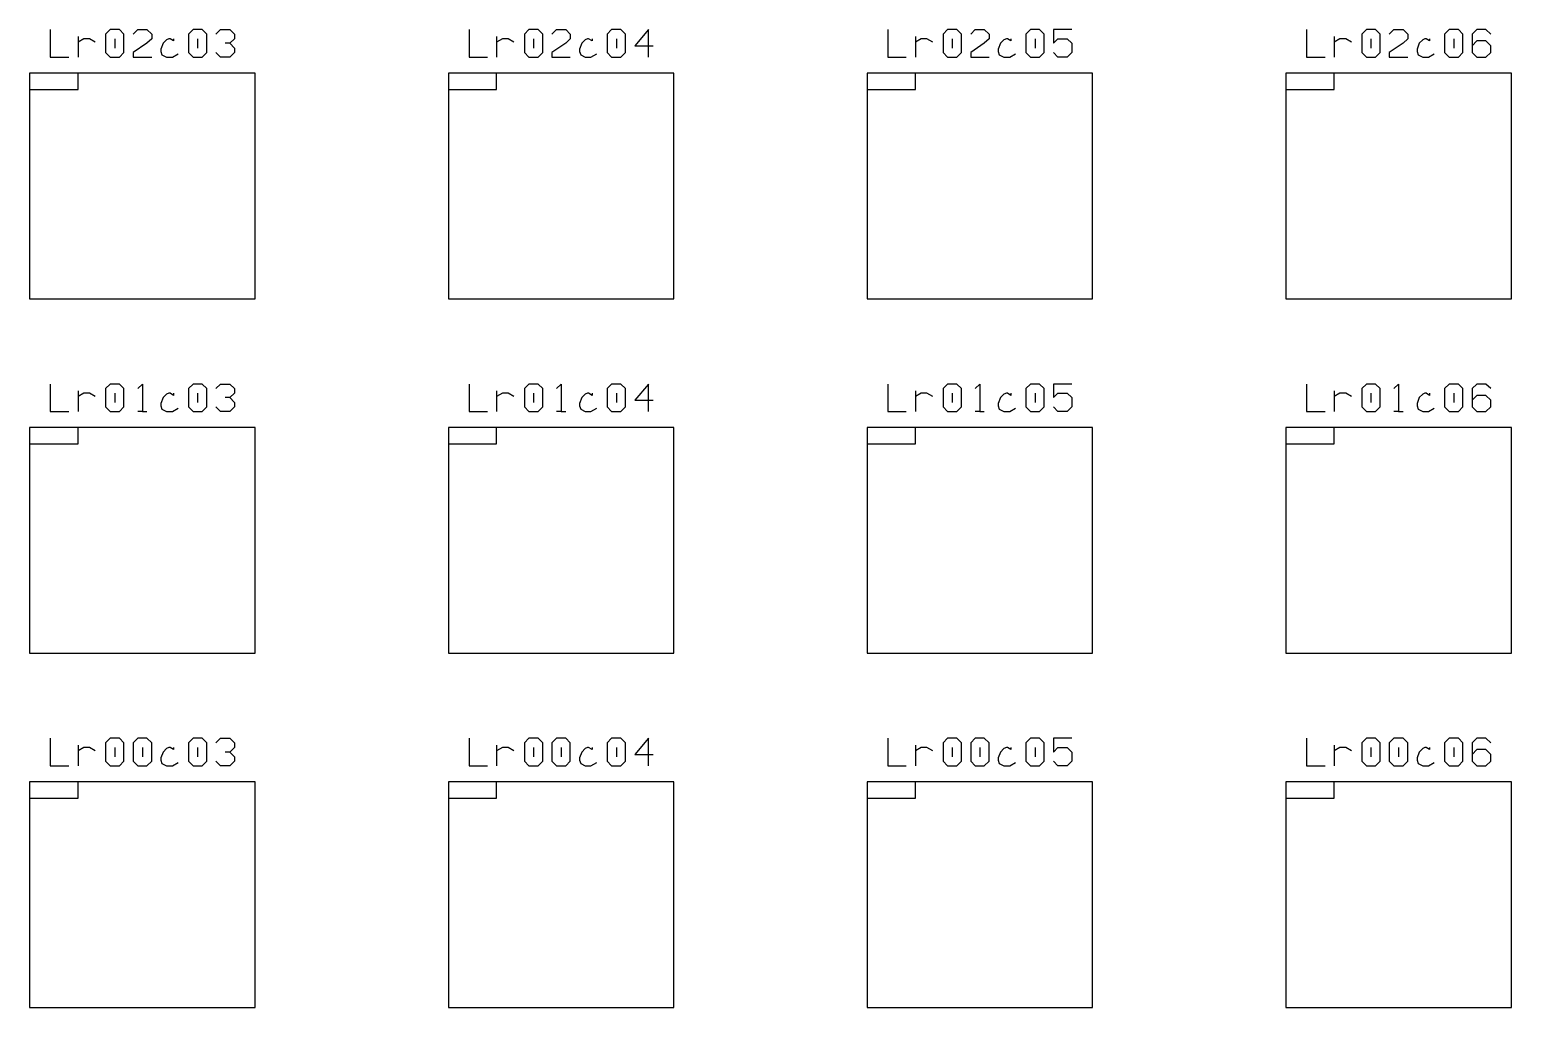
# Model space of a CAD drawing. Extents: x 0.09 to 4.46, y 0.02 to 2.61.
# Drawn here: x 1.159 to 2.065, y 0.679 to 1.277 of the extents above; entities that cross this region are included whole.
import ezdxf

# ---------------------------------------------------------------- set-up
doc = ezdxf.new("R2010")
doc.units = 0
doc.layers.get('0').update_dxf_attribs({"linetype": 'CONTINUOUS'})

msp = doc.modelspace()

# ---------------------------------------------------------------- linework, layer by layer
at = {"color": 0}
for p, q in [((1.17209, 1.27669), (1.17209, 1.25987)), ((1.18902, 1.27252), (1.18902, 1.25987)), ((1.19249, 1.2711), (1.18902, 1.26904)), ((1.19596, 1.2711), (1.19249, 1.2711)), ((1.1996, 1.26904), (1.19596, 1.2711)), ((1.2086, 1.27669), (1.20584, 1.27387)), ((1.20584, 1.27387), (1.20584, 1.26264)), ((1.2143, 1.27669), (1.2086, 1.27669)), ((1.21153, 1.2711), (1.21153, 1.26541)), ((1.21707, 1.27387), (1.2143, 1.27669)), ((1.21707, 1.26264), (1.21707, 1.27387)), ((1.22277, 1.27387), (1.22553, 1.27669)), ((1.23112, 1.26834), (1.22277, 1.26264)), ((1.22553, 1.27669), (1.23112, 1.27669)), ((1.23112, 1.27669), (1.23405, 1.27387)), ((1.23405, 1.2711), (1.23112, 1.26834)), ((1.23405, 1.27387), (1.23405, 1.2711)), ((1.24099, 1.26834), (1.23958, 1.2647)), ((1.24306, 1.2704), (1.24099, 1.26834)), ((1.24457, 1.2711), (1.24306, 1.2704)), ((1.24528, 1.2711), (1.24457, 1.2711)), ((1.24734, 1.26975), (1.24528, 1.2711)), ((1.24734, 1.2711), (1.24734, 1.26975)), ((1.25933, 1.27669), (1.25651, 1.27387)), ((1.25651, 1.27387), (1.25651, 1.26264)), ((1.26487, 1.27669), (1.25933, 1.27669)), ((1.2621, 1.2711), (1.2621, 1.26541)), ((1.2678, 1.27387), (1.26487, 1.27669)), ((1.2678, 1.26264), (1.2678, 1.27387)), ((1.27333, 1.27387), (1.2761, 1.27669)), ((1.2761, 1.27669), (1.28179, 1.27669)), ((1.28179, 1.26834), (1.27902, 1.26834)), ((1.28179, 1.27669), (1.28456, 1.27387)), ((1.28456, 1.2711), (1.28179, 1.26834)), ((1.28179, 1.26834), (1.28456, 1.26541)), ((1.28456, 1.27387), (1.28456, 1.2711)), ((1.42806, 1.27669), (1.42806, 1.25987)), ((1.44487, 1.27252), (1.44487, 1.25987)), ((1.44835, 1.2711), (1.44487, 1.26904)), ((1.45193, 1.2711), (1.44835, 1.2711)), ((1.4554, 1.26904), (1.45193, 1.2711)), ((1.46457, 1.27669), (1.46181, 1.27387)), ((1.46181, 1.27387), (1.46181, 1.26264)), ((1.47017, 1.27669), (1.46457, 1.27669)), ((1.46733, 1.2711), (1.46733, 1.26541)), ((1.47304, 1.27387), (1.47017, 1.27669)), ((1.47304, 1.26264), (1.47304, 1.27387)), ((1.47862, 1.27387), (1.48139, 1.27669)), ((1.48708, 1.26834), (1.47862, 1.26264)), ((1.48139, 1.27669), (1.48708, 1.27669)), ((1.48708, 1.27669), (1.48986, 1.27387)), ((1.48986, 1.2711), (1.48708, 1.26834)), ((1.48986, 1.27387), (1.48986, 1.2711)), ((1.49696, 1.26834), (1.49556, 1.2647)), ((1.49903, 1.2704), (1.49696, 1.26834)), ((1.50043, 1.2711), (1.49903, 1.2704)), ((1.50108, 1.2711), (1.50043, 1.2711)), ((1.50319, 1.26975), (1.50108, 1.2711)), ((1.50319, 1.2711), (1.50319, 1.26975)), ((1.51514, 1.27669), (1.51237, 1.27387)), ((1.51237, 1.27387), (1.51237, 1.26264)), ((1.52083, 1.27669), (1.51514, 1.27669)), ((1.51807, 1.2711), (1.51807, 1.26541)), ((1.5236, 1.27387), (1.52083, 1.27669)), ((1.5236, 1.26264), (1.5236, 1.27387)), ((1.53765, 1.27669), (1.52929, 1.26682)), ((1.53765, 1.25987), (1.53765, 1.27669)), ((1.68386, 1.27669), (1.68386, 1.25987)), ((1.70085, 1.27252), (1.70085, 1.25987)), ((1.70432, 1.2711), (1.70085, 1.26904)), ((1.70779, 1.2711), (1.70432, 1.2711)), ((1.71138, 1.26904), (1.70779, 1.2711)), ((1.72043, 1.27669), (1.71767, 1.27387)), ((1.71767, 1.27387), (1.71767, 1.26264)), ((1.72612, 1.27669), (1.72043, 1.27669)), ((1.72331, 1.2711), (1.72331, 1.26541)), ((1.72889, 1.27387), (1.72612, 1.27669)), ((1.72889, 1.26264), (1.72889, 1.27387)), ((1.7346, 1.27387), (1.73736, 1.27669)), ((1.74289, 1.26834), (1.7346, 1.26264)), ((1.73736, 1.27669), (1.74289, 1.27669)), ((1.74289, 1.27669), (1.74582, 1.27387)), ((1.74582, 1.2711), (1.74289, 1.26834)), ((1.74582, 1.27387), (1.74582, 1.2711)), ((1.75276, 1.26834), (1.75142, 1.2647)), ((1.75489, 1.2704), (1.75276, 1.26834)), ((1.7564, 1.2711), (1.75489, 1.2704)), ((1.75711, 1.2711), (1.7564, 1.2711)), ((1.75917, 1.26975), (1.75711, 1.2711)), ((1.75917, 1.2711), (1.75917, 1.26975)), ((1.77111, 1.27669), (1.76833, 1.27387)), ((1.76833, 1.27387), (1.76833, 1.26264)), ((1.77669, 1.27669), (1.77111, 1.27669)), ((1.77388, 1.2711), (1.77388, 1.26541)), ((1.77957, 1.27387), (1.77669, 1.27669)), ((1.77957, 1.26264), (1.77957, 1.27387)), ((1.79639, 1.27669), (1.78515, 1.27669)), ((1.78515, 1.27669), (1.78515, 1.26834)), ((1.78515, 1.26834), (1.78792, 1.2711)), ((1.78792, 1.2711), (1.79363, 1.2711)), ((1.79363, 1.2711), (1.79639, 1.26834)), ((1.79639, 1.26834), (1.79639, 1.26264)), ((1.93989, 1.27669), (1.93989, 1.25987)), ((1.95665, 1.27252), (1.95665, 1.25987)), ((1.96012, 1.2711), (1.95665, 1.26904)), ((1.96376, 1.2711), (1.96012, 1.2711)), ((1.96724, 1.26904), (1.96376, 1.2711)), ((1.9764, 1.27669), (1.97364, 1.27387)), ((1.97364, 1.27387), (1.97364, 1.26264)), ((1.98193, 1.27669), (1.9764, 1.27669)), ((1.97917, 1.2711), (1.97917, 1.26541)), ((1.98486, 1.27387), (1.98193, 1.27669)), ((1.98486, 1.26264), (1.98486, 1.27387)), ((1.9904, 1.27387), (1.99322, 1.27669)), ((1.99892, 1.26834), (1.9904, 1.26264)), ((1.99322, 1.27669), (1.99892, 1.27669)), ((1.99892, 1.27669), (2.00168, 1.27387)), ((2.00168, 1.2711), (1.99892, 1.26834)), ((2.00168, 1.27387), (2.00168, 1.2711)), ((2.00874, 1.26834), (2.00738, 1.2647)), ((2.01085, 1.2704), (2.00874, 1.26834)), ((2.01221, 1.2711), (2.01085, 1.2704)), ((2.01292, 1.2711), (2.01221, 1.2711)), ((2.01497, 1.26975), (2.01292, 1.2711)), ((2.01497, 1.2711), (2.01497, 1.26975)), ((2.02696, 1.27669), (2.02414, 1.27387)), ((2.02414, 1.27387), (2.02414, 1.26264)), ((2.03267, 1.27669), (2.02696, 1.27669)), ((2.02983, 1.2711), (2.02983, 1.26541)), ((2.03543, 1.27387), (2.03267, 1.27669)), ((2.03543, 1.26264), (2.03543, 1.27387)), ((2.04389, 1.27669), (2.04112, 1.27387)), ((2.04112, 1.27387), (2.04112, 1.26264)), ((2.04389, 1.26975), (2.04112, 1.26682)), ((2.04943, 1.27669), (2.04389, 1.27669)), ((2.04943, 1.26975), (2.04389, 1.26975)), ((2.05236, 1.27387), (2.04943, 1.27669)), ((2.05236, 1.26682), (2.04943, 1.26975)), ((1.17209, 1.25987), (1.18332, 1.25987)), ((1.20584, 1.26264), (1.2086, 1.25987)), ((1.2086, 1.25987), (1.2143, 1.25987)), ((1.2143, 1.25987), (1.21707, 1.26264)), ((1.22277, 1.26264), (1.22277, 1.25987)), ((1.22277, 1.25987), (1.23405, 1.25987)), ((1.23958, 1.2647), (1.23958, 1.26335)), ((1.23958, 1.26335), (1.24029, 1.26123)), ((1.24029, 1.26123), (1.24306, 1.25987)), ((1.24306, 1.25987), (1.24669, 1.25987)), ((1.24669, 1.25987), (1.25016, 1.26194)), ((1.25651, 1.26264), (1.25933, 1.25987)), ((1.25933, 1.25987), (1.26487, 1.25987)), ((1.26487, 1.25987), (1.2678, 1.26264)), ((1.2761, 1.25987), (1.27333, 1.26264)), ((1.28179, 1.25987), (1.2761, 1.25987)), ((1.28456, 1.26264), (1.28179, 1.25987)), ((1.28456, 1.26541), (1.28456, 1.26264)), ((1.42806, 1.25987), (1.43929, 1.25987)), ((1.46181, 1.26264), (1.46457, 1.25987)), ((1.46457, 1.25987), (1.47017, 1.25987)), ((1.47017, 1.25987), (1.47304, 1.26264)), ((1.47862, 1.26264), (1.47862, 1.25987)), ((1.47862, 1.25987), (1.48986, 1.25987)), ((1.49556, 1.2647), (1.49556, 1.26335)), ((1.49556, 1.26335), (1.49625, 1.26123)), ((1.49625, 1.26123), (1.49903, 1.25987)), ((1.49903, 1.25987), (1.5025, 1.25987)), ((1.5025, 1.25987), (1.50613, 1.26194)), ((1.51237, 1.26264), (1.51514, 1.25987)), ((1.51514, 1.25987), (1.52083, 1.25987)), ((1.52083, 1.25987), (1.5236, 1.26264)), ((1.52929, 1.26682), (1.54058, 1.26682)), ((1.68386, 1.25987), (1.69515, 1.25987)), ((1.71767, 1.26264), (1.72043, 1.25987)), ((1.72043, 1.25987), (1.72612, 1.25987)), ((1.72612, 1.25987), (1.72889, 1.26264)), ((1.7346, 1.26264), (1.7346, 1.25987)), ((1.7346, 1.25987), (1.74582, 1.25987)), ((1.75142, 1.2647), (1.75142, 1.26335)), ((1.75142, 1.26335), (1.75206, 1.26123)), ((1.75206, 1.26123), (1.75489, 1.25987)), ((1.75489, 1.25987), (1.75846, 1.25987)), ((1.75846, 1.25987), (1.76193, 1.26194)), ((1.76833, 1.26264), (1.77111, 1.25987)), ((1.77111, 1.25987), (1.77669, 1.25987)), ((1.77669, 1.25987), (1.77957, 1.26264)), ((1.78792, 1.25987), (1.78515, 1.26264)), ((1.79363, 1.25987), (1.78792, 1.25987)), ((1.79639, 1.26264), (1.79363, 1.25987)), ((1.93989, 1.25987), (1.95111, 1.25987)), ((1.97364, 1.26264), (1.9764, 1.25987)), ((1.9764, 1.25987), (1.98193, 1.25987)), ((1.98193, 1.25987), (1.98486, 1.26264)), ((1.9904, 1.26264), (1.9904, 1.25987)), ((1.9904, 1.25987), (2.00168, 1.25987)), ((2.00738, 1.2647), (2.00738, 1.26335)), ((2.00738, 1.26335), (2.00803, 1.26123)), ((2.00803, 1.26123), (2.01085, 1.25987)), ((2.01085, 1.25987), (2.01432, 1.25987)), ((2.01432, 1.25987), (2.0179, 1.26194)), ((2.02414, 1.26264), (2.02696, 1.25987)), ((2.02696, 1.25987), (2.03267, 1.25987)), ((2.03267, 1.25987), (2.03543, 1.26264)), ((2.04112, 1.26264), (2.04389, 1.25987)), ((2.04389, 1.25987), (2.04943, 1.25987)), ((2.04943, 1.25987), (2.05236, 1.26264)), ((2.05236, 1.26264), (2.05236, 1.26682)), ((1.2972, 1.25), (1.15945, 1.25)), ((1.15945, 1.25), (1.15945, 1.1122)), ((1.18902, 1.25), (1.15945, 1.25)), ((1.15945, 1.25), (1.15945, 1.24013)), ((1.18902, 1.24013), (1.18902, 1.25)), ((1.2972, 1.1122), (1.2972, 1.25)), ((1.55317, 1.25), (1.41542, 1.25)), ((1.41542, 1.25), (1.41542, 1.1122)), ((1.44487, 1.25), (1.41542, 1.25)), ((1.41542, 1.25), (1.41542, 1.24013)), ((1.44487, 1.24013), (1.44487, 1.25)), ((1.55317, 1.1122), (1.55317, 1.25)), ((1.80903, 1.25), (1.67122, 1.25)), ((1.67122, 1.25), (1.67122, 1.1122)), ((1.70085, 1.25), (1.67122, 1.25)), ((1.67122, 1.25), (1.67122, 1.24013)), ((1.70085, 1.24013), (1.70085, 1.25)), ((1.80903, 1.1122), (1.80903, 1.25)), ((2.065, 1.25), (1.92725, 1.25)), ((1.92725, 1.25), (1.92725, 1.1122)), ((1.95665, 1.25), (1.92725, 1.25)), ((1.92725, 1.25), (1.92725, 1.24013)), ((1.95665, 1.24013), (1.95665, 1.25)), ((2.065, 1.1122), (2.065, 1.25)), ((1.15945, 1.24013), (1.17415, 1.24013)), ((1.17415, 1.24013), (1.18902, 1.24013)), ((1.41542, 1.24013), (1.43013, 1.24013)), ((1.43013, 1.24013), (1.44487, 1.24013)), ((1.67122, 1.24013), (1.68599, 1.24013)), ((1.68599, 1.24013), (1.70085, 1.24013)), ((1.92725, 1.24013), (1.94194, 1.24013)), ((1.94194, 1.24013), (1.95665, 1.24013)), ((1.15945, 1.1122), (1.22835, 1.1122)), ((1.22835, 1.1122), (1.2972, 1.1122)), ((1.41542, 1.1122), (1.48432, 1.1122)), ((1.48432, 1.1122), (1.55317, 1.1122)), ((1.67122, 1.1122), (1.74013, 1.1122)), ((1.74013, 1.1122), (1.80903, 1.1122)), ((1.92725, 1.1122), (1.9961, 1.1122)), ((1.9961, 1.1122), (2.065, 1.1122)), ((1.17209, 1.06011), (1.17209, 1.04335)), ((1.2086, 1.06011), (1.20584, 1.05735)), ((1.2143, 1.06011), (1.2086, 1.06011)), ((1.21707, 1.05735), (1.2143, 1.06011)), ((1.22553, 1.05735), (1.22835, 1.06011)), ((1.22835, 1.06011), (1.22835, 1.04335)), ((1.25933, 1.06011), (1.25651, 1.05735)), ((1.26487, 1.06011), (1.25933, 1.06011)), ((1.2678, 1.05735), (1.26487, 1.06011)), ((1.27333, 1.05735), (1.2761, 1.06011)), ((1.2761, 1.06011), (1.28179, 1.06011)), ((1.28179, 1.06011), (1.28456, 1.05735)), ((1.42806, 1.06011), (1.42806, 1.04335)), ((1.46457, 1.06011), (1.46181, 1.05735)), ((1.47017, 1.06011), (1.46457, 1.06011)), ((1.47304, 1.05735), (1.47017, 1.06011)), ((1.48139, 1.05735), (1.48432, 1.06011)), ((1.48432, 1.06011), (1.48432, 1.04335)), ((1.51514, 1.06011), (1.51237, 1.05735)), ((1.52083, 1.06011), (1.51514, 1.06011)), ((1.5236, 1.05735), (1.52083, 1.06011)), ((1.53765, 1.06011), (1.52929, 1.05029)), ((1.53765, 1.04335), (1.53765, 1.06011)), ((1.68386, 1.06011), (1.68386, 1.04335)), ((1.72043, 1.06011), (1.71767, 1.05735)), ((1.72612, 1.06011), (1.72043, 1.06011)), ((1.72889, 1.05735), (1.72612, 1.06011)), ((1.73736, 1.05735), (1.74013, 1.06011)), ((1.74013, 1.06011), (1.74013, 1.04335)), ((1.77111, 1.06011), (1.76833, 1.05735)), ((1.77669, 1.06011), (1.77111, 1.06011)), ((1.77957, 1.05735), (1.77669, 1.06011)), ((1.79639, 1.06011), (1.78515, 1.06011)), ((1.78515, 1.06011), (1.78515, 1.05181)), ((1.93989, 1.06011), (1.93989, 1.04335)), ((1.9764, 1.06011), (1.97364, 1.05735)), ((1.98193, 1.06011), (1.9764, 1.06011)), ((1.98486, 1.05735), (1.98193, 1.06011)), ((1.99322, 1.05735), (1.9961, 1.06011)), ((1.9961, 1.06011), (1.9961, 1.04335)), ((2.02696, 1.06011), (2.02414, 1.05735)), ((2.03267, 1.06011), (2.02696, 1.06011)), ((2.03543, 1.05735), (2.03267, 1.06011)), ((2.04389, 1.06011), (2.04112, 1.05735)), ((2.04943, 1.06011), (2.04389, 1.06011)), ((2.05236, 1.05735), (2.04943, 1.06011)), ((1.18902, 1.05599), (1.18902, 1.04335)), ((1.19249, 1.05458), (1.18902, 1.05252)), ((1.19596, 1.05458), (1.19249, 1.05458)), ((1.1996, 1.05252), (1.19596, 1.05458)), ((1.20584, 1.05735), (1.20584, 1.04612)), ((1.21153, 1.05458), (1.21153, 1.04888)), ((1.21707, 1.04612), (1.21707, 1.05735)), ((1.24099, 1.05181), (1.23958, 1.04818)), ((1.24306, 1.05387), (1.24099, 1.05181)), ((1.24457, 1.05458), (1.24306, 1.05387)), ((1.24528, 1.05458), (1.24457, 1.05458)), ((1.24734, 1.05317), (1.24528, 1.05458)), ((1.24734, 1.05458), (1.24734, 1.05317)), ((1.25651, 1.05735), (1.25651, 1.04612)), ((1.2621, 1.05458), (1.2621, 1.04888)), ((1.2678, 1.04612), (1.2678, 1.05735)), ((1.28179, 1.05181), (1.27902, 1.05181)), ((1.28456, 1.05458), (1.28179, 1.05181)), ((1.28179, 1.05181), (1.28456, 1.04888)), ((1.28456, 1.05735), (1.28456, 1.05458)), ((1.44487, 1.05599), (1.44487, 1.04335)), ((1.44835, 1.05458), (1.44487, 1.05252)), ((1.45193, 1.05458), (1.44835, 1.05458)), ((1.4554, 1.05252), (1.45193, 1.05458)), ((1.46181, 1.05735), (1.46181, 1.04612)), ((1.46733, 1.05458), (1.46733, 1.04888)), ((1.47304, 1.04612), (1.47304, 1.05735)), ((1.49696, 1.05181), (1.49556, 1.04818)), ((1.49903, 1.05387), (1.49696, 1.05181)), ((1.50043, 1.05458), (1.49903, 1.05387)), ((1.50108, 1.05458), (1.50043, 1.05458)), ((1.50319, 1.05317), (1.50108, 1.05458)), ((1.50319, 1.05458), (1.50319, 1.05317)), ((1.51237, 1.05735), (1.51237, 1.04612)), ((1.51807, 1.05458), (1.51807, 1.04888)), ((1.5236, 1.04612), (1.5236, 1.05735)), ((1.70085, 1.05599), (1.70085, 1.04335)), ((1.70432, 1.05458), (1.70085, 1.05252)), ((1.70779, 1.05458), (1.70432, 1.05458)), ((1.71138, 1.05252), (1.70779, 1.05458)), ((1.71767, 1.05735), (1.71767, 1.04612)), ((1.72331, 1.05458), (1.72331, 1.04888)), ((1.72889, 1.04612), (1.72889, 1.05735)), ((1.75276, 1.05181), (1.75142, 1.04818)), ((1.75489, 1.05387), (1.75276, 1.05181)), ((1.7564, 1.05458), (1.75489, 1.05387)), ((1.75711, 1.05458), (1.7564, 1.05458)), ((1.75917, 1.05317), (1.75711, 1.05458)), ((1.75917, 1.05458), (1.75917, 1.05317)), ((1.76833, 1.05735), (1.76833, 1.04612)), ((1.77388, 1.05458), (1.77388, 1.04888)), ((1.77957, 1.04612), (1.77957, 1.05735)), ((1.78515, 1.05181), (1.78792, 1.05458)), ((1.78792, 1.05458), (1.79363, 1.05458)), ((1.79363, 1.05458), (1.79639, 1.05181)), ((1.79639, 1.05181), (1.79639, 1.04612)), ((1.95665, 1.05599), (1.95665, 1.04335)), ((1.96012, 1.05458), (1.95665, 1.05252)), ((1.96376, 1.05458), (1.96012, 1.05458)), ((1.96724, 1.05252), (1.96376, 1.05458)), ((1.97364, 1.05735), (1.97364, 1.04612)), ((1.97917, 1.05458), (1.97917, 1.04888)), ((1.98486, 1.04612), (1.98486, 1.05735)), ((2.00874, 1.05181), (2.00738, 1.04818)), ((2.01085, 1.05387), (2.00874, 1.05181)), ((2.01221, 1.05458), (2.01085, 1.05387)), ((2.01292, 1.05458), (2.01221, 1.05458)), ((2.01497, 1.05317), (2.01292, 1.05458)), ((2.01497, 1.05458), (2.01497, 1.05317)), ((2.02414, 1.05735), (2.02414, 1.04612)), ((2.02983, 1.05458), (2.02983, 1.04888)), ((2.03543, 1.04612), (2.03543, 1.05735)), ((2.04112, 1.05735), (2.04112, 1.04612)), ((2.04389, 1.05317), (2.04112, 1.05029)), ((2.04943, 1.05317), (2.04389, 1.05317)), ((2.05236, 1.05029), (2.04943, 1.05317)), ((1.17209, 1.04335), (1.18332, 1.04335)), ((1.20584, 1.04612), (1.2086, 1.04335)), ((1.2086, 1.04335), (1.2143, 1.04335)), ((1.2143, 1.04335), (1.21707, 1.04612)), ((1.22835, 1.04335), (1.22553, 1.04335)), ((1.22835, 1.04335), (1.23112, 1.04335)), ((1.23958, 1.04818), (1.23958, 1.04682)), ((1.23958, 1.04682), (1.24029, 1.04471)), ((1.24029, 1.04471), (1.24306, 1.04335)), ((1.24306, 1.04335), (1.24669, 1.04335)), ((1.24669, 1.04335), (1.25016, 1.04541)), ((1.25651, 1.04612), (1.25933, 1.04335)), ((1.25933, 1.04335), (1.26487, 1.04335)), ((1.26487, 1.04335), (1.2678, 1.04612)), ((1.2761, 1.04335), (1.27333, 1.04612)), ((1.28179, 1.04335), (1.2761, 1.04335)), ((1.28456, 1.04612), (1.28179, 1.04335)), ((1.28456, 1.04888), (1.28456, 1.04612)), ((1.42806, 1.04335), (1.43929, 1.04335)), ((1.46181, 1.04612), (1.46457, 1.04335)), ((1.46457, 1.04335), (1.47017, 1.04335)), ((1.47017, 1.04335), (1.47304, 1.04612)), ((1.48432, 1.04335), (1.48139, 1.04335)), ((1.48432, 1.04335), (1.48708, 1.04335)), ((1.49556, 1.04818), (1.49556, 1.04682)), ((1.49556, 1.04682), (1.49625, 1.04471)), ((1.49625, 1.04471), (1.49903, 1.04335)), ((1.49903, 1.04335), (1.5025, 1.04335)), ((1.5025, 1.04335), (1.50613, 1.04541)), ((1.51237, 1.04612), (1.51514, 1.04335)), ((1.51514, 1.04335), (1.52083, 1.04335)), ((1.52083, 1.04335), (1.5236, 1.04612)), ((1.52929, 1.05029), (1.54058, 1.05029)), ((1.68386, 1.04335), (1.69515, 1.04335)), ((1.71767, 1.04612), (1.72043, 1.04335)), ((1.72043, 1.04335), (1.72612, 1.04335)), ((1.72612, 1.04335), (1.72889, 1.04612)), ((1.74013, 1.04335), (1.73736, 1.04335)), ((1.74013, 1.04335), (1.74289, 1.04335)), ((1.75142, 1.04818), (1.75142, 1.04682)), ((1.75142, 1.04682), (1.75206, 1.04471)), ((1.75206, 1.04471), (1.75489, 1.04335)), ((1.75489, 1.04335), (1.75846, 1.04335)), ((1.75846, 1.04335), (1.76193, 1.04541)), ((1.76833, 1.04612), (1.77111, 1.04335)), ((1.77111, 1.04335), (1.77669, 1.04335)), ((1.77669, 1.04335), (1.77957, 1.04612)), ((1.78792, 1.04335), (1.78515, 1.04612)), ((1.79363, 1.04335), (1.78792, 1.04335)), ((1.79639, 1.04612), (1.79363, 1.04335)), ((1.93989, 1.04335), (1.95111, 1.04335)), ((1.97364, 1.04612), (1.9764, 1.04335)), ((1.9764, 1.04335), (1.98193, 1.04335)), ((1.98193, 1.04335), (1.98486, 1.04612)), ((1.9961, 1.04335), (1.99322, 1.04335)), ((1.9961, 1.04335), (1.99892, 1.04335)), ((2.00738, 1.04818), (2.00738, 1.04682)), ((2.00738, 1.04682), (2.00803, 1.04471)), ((2.00803, 1.04471), (2.01085, 1.04335)), ((2.01085, 1.04335), (2.01432, 1.04335)), ((2.01432, 1.04335), (2.0179, 1.04541)), ((2.02414, 1.04612), (2.02696, 1.04335)), ((2.02696, 1.04335), (2.03267, 1.04335)), ((2.03267, 1.04335), (2.03543, 1.04612)), ((2.04112, 1.04612), (2.04389, 1.04335)), ((2.04389, 1.04335), (2.04943, 1.04335)), ((2.04943, 1.04335), (2.05236, 1.04612)), ((2.05236, 1.04612), (2.05236, 1.05029)), ((1.2972, 1.03348), (1.15945, 1.03348)), ((1.15945, 1.03348), (1.15945, 0.895671)), ((1.18902, 1.03348), (1.15945, 1.03348)), ((1.15945, 1.03348), (1.15945, 1.0236)), ((1.18902, 1.0236), (1.18902, 1.03348)), ((1.2972, 0.895671), (1.2972, 1.03348)), ((1.55317, 1.03348), (1.41542, 1.03348)), ((1.41542, 1.03348), (1.41542, 0.895671)), ((1.44487, 1.03348), (1.41542, 1.03348)), ((1.41542, 1.03348), (1.41542, 1.0236)), ((1.44487, 1.0236), (1.44487, 1.03348)), ((1.55317, 0.895671), (1.55317, 1.03348)), ((1.80903, 1.03348), (1.67122, 1.03348)), ((1.67122, 1.03348), (1.67122, 0.895671)), ((1.70085, 1.03348), (1.67122, 1.03348)), ((1.67122, 1.03348), (1.67122, 1.0236)), ((1.70085, 1.0236), (1.70085, 1.03348)), ((1.80903, 0.895671), (1.80903, 1.03348)), ((2.065, 1.03348), (1.92725, 1.03348)), ((1.92725, 1.03348), (1.92725, 0.895671)), ((1.95665, 1.03348), (1.92725, 1.03348)), ((1.92725, 1.03348), (1.92725, 1.0236)), ((1.95665, 1.0236), (1.95665, 1.03348)), ((2.065, 0.895671), (2.065, 1.03348)), ((1.15945, 1.0236), (1.17415, 1.0236)), ((1.17415, 1.0236), (1.18902, 1.0236)), ((1.41542, 1.0236), (1.43013, 1.0236)), ((1.43013, 1.0236), (1.44487, 1.0236)), ((1.67122, 1.0236), (1.68599, 1.0236)), ((1.68599, 1.0236), (1.70085, 1.0236)), ((1.92725, 1.0236), (1.94194, 1.0236)), ((1.94194, 1.0236), (1.95665, 1.0236)), ((1.15945, 0.895671), (1.22835, 0.895671)), ((1.22835, 0.895671), (1.2972, 0.895671)), ((1.41542, 0.895671), (1.48432, 0.895671)), ((1.48432, 0.895671), (1.55317, 0.895671)), ((1.67122, 0.895671), (1.74013, 0.895671)), ((1.74013, 0.895671), (1.80903, 0.895671)), ((1.92725, 0.895671), (1.9961, 0.895671)), ((1.9961, 0.895671), (2.065, 0.895671)), ((1.17209, 0.843588), (1.17209, 0.826824)), ((1.2086, 0.843588), (1.20584, 0.840821)), ((1.2143, 0.843588), (1.2086, 0.843588)), ((1.21707, 0.840821), (1.2143, 0.843588)), ((1.22553, 0.843588), (1.22277, 0.840821)), ((1.23112, 0.843588), (1.22553, 0.843588)), ((1.23405, 0.840821), (1.23112, 0.843588)), ((1.25933, 0.843588), (1.25651, 0.840821)), ((1.26487, 0.843588), (1.25933, 0.843588)), ((1.2678, 0.840821), (1.26487, 0.843588)), ((1.27333, 0.840821), (1.2761, 0.843588)), ((1.2761, 0.843588), (1.28179, 0.843588)), ((1.28179, 0.843588), (1.28456, 0.840821)), ((1.42806, 0.843588), (1.42806, 0.826824)), ((1.46457, 0.843588), (1.46181, 0.840821)), ((1.47017, 0.843588), (1.46457, 0.843588)), ((1.47304, 0.840821), (1.47017, 0.843588)), ((1.48139, 0.843588), (1.47862, 0.840821)), ((1.48708, 0.843588), (1.48139, 0.843588)), ((1.48986, 0.840821), (1.48708, 0.843588)), ((1.51514, 0.843588), (1.51237, 0.840821)), ((1.52083, 0.843588), (1.51514, 0.843588)), ((1.5236, 0.840821), (1.52083, 0.843588)), ((1.53765, 0.843588), (1.52929, 0.833768)), ((1.53765, 0.826824), (1.53765, 0.843588)), ((1.68386, 0.843588), (1.68386, 0.826824)), ((1.72043, 0.843588), (1.71767, 0.840821)), ((1.72612, 0.843588), (1.72043, 0.843588)), ((1.72889, 0.840821), (1.72612, 0.843588)), ((1.73736, 0.843588), (1.7346, 0.840821)), ((1.74289, 0.843588), (1.73736, 0.843588)), ((1.74582, 0.840821), (1.74289, 0.843588)), ((1.77111, 0.843588), (1.76833, 0.840821)), ((1.77669, 0.843588), (1.77111, 0.843588)), ((1.77957, 0.840821), (1.77669, 0.843588)), ((1.79639, 0.843588), (1.78515, 0.843588)), ((1.78515, 0.843588), (1.78515, 0.835124)), ((1.93989, 0.843588), (1.93989, 0.826824)), ((1.9764, 0.843588), (1.97364, 0.840821)), ((1.98193, 0.843588), (1.9764, 0.843588)), ((1.98486, 0.840821), (1.98193, 0.843588)), ((1.99322, 0.843588), (1.9904, 0.840821)), ((1.99892, 0.843588), (1.99322, 0.843588)), ((2.00168, 0.840821), (1.99892, 0.843588)), ((2.02696, 0.843588), (2.02414, 0.840821)), ((2.03267, 0.843588), (2.02696, 0.843588)), ((2.03543, 0.840821), (2.03267, 0.843588)), ((2.04389, 0.843588), (2.04112, 0.840821)), ((2.04943, 0.843588), (2.04389, 0.843588)), ((2.05236, 0.840821), (2.04943, 0.843588)), ((1.18902, 0.839464), (1.18902, 0.826824)), ((1.19249, 0.838053), (1.18902, 0.835992)), ((1.19596, 0.838053), (1.19249, 0.838053)), ((1.1996, 0.835992), (1.19596, 0.838053)), ((1.20584, 0.840821), (1.20584, 0.82959)), ((1.21153, 0.838053), (1.21153, 0.832357)), ((1.21707, 0.82959), (1.21707, 0.840821)), ((1.22277, 0.840821), (1.22277, 0.82959)), ((1.22835, 0.838053), (1.22835, 0.832357)), ((1.23405, 0.82959), (1.23405, 0.840821)), ((1.24099, 0.835124), (1.23958, 0.831651)), ((1.24306, 0.837349), (1.24099, 0.835124)), ((1.24457, 0.838053), (1.24306, 0.837349)), ((1.24528, 0.838053), (1.24457, 0.838053)), ((1.24734, 0.836643), (1.24528, 0.838053)), ((1.24734, 0.838053), (1.24734, 0.836643)), ((1.25651, 0.840821), (1.25651, 0.82959)), ((1.2621, 0.838053), (1.2621, 0.832357)), ((1.2678, 0.82959), (1.2678, 0.840821)), ((1.28179, 0.835124), (1.27902, 0.835124)), ((1.28456, 0.838053), (1.28179, 0.835124)), ((1.28179, 0.835124), (1.28456, 0.832357)), ((1.28456, 0.840821), (1.28456, 0.838053)), ((1.44487, 0.839464), (1.44487, 0.826824)), ((1.44835, 0.838053), (1.44487, 0.835992)), ((1.45193, 0.838053), (1.44835, 0.838053)), ((1.4554, 0.835992), (1.45193, 0.838053)), ((1.46181, 0.840821), (1.46181, 0.82959)), ((1.46733, 0.838053), (1.46733, 0.832357)), ((1.47304, 0.82959), (1.47304, 0.840821)), ((1.47862, 0.840821), (1.47862, 0.82959)), ((1.48432, 0.838053), (1.48432, 0.832357)), ((1.48986, 0.82959), (1.48986, 0.840821)), ((1.49696, 0.835124), (1.49556, 0.831651)), ((1.49903, 0.837349), (1.49696, 0.835124)), ((1.50043, 0.838053), (1.49903, 0.837349)), ((1.50108, 0.838053), (1.50043, 0.838053)), ((1.50319, 0.836643), (1.50108, 0.838053)), ((1.50319, 0.838053), (1.50319, 0.836643)), ((1.51237, 0.840821), (1.51237, 0.82959)), ((1.51807, 0.838053), (1.51807, 0.832357)), ((1.5236, 0.82959), (1.5236, 0.840821)), ((1.52929, 0.833768), (1.54058, 0.833768)), ((1.70085, 0.839464), (1.70085, 0.826824)), ((1.70432, 0.838053), (1.70085, 0.835992)), ((1.70779, 0.838053), (1.70432, 0.838053)), ((1.71138, 0.835992), (1.70779, 0.838053)), ((1.71767, 0.840821), (1.71767, 0.82959)), ((1.72331, 0.838053), (1.72331, 0.832357)), ((1.72889, 0.82959), (1.72889, 0.840821)), ((1.7346, 0.840821), (1.7346, 0.82959)), ((1.74013, 0.838053), (1.74013, 0.832357)), ((1.74582, 0.82959), (1.74582, 0.840821)), ((1.75276, 0.835124), (1.75142, 0.831651)), ((1.75489, 0.837349), (1.75276, 0.835124)), ((1.7564, 0.838053), (1.75489, 0.837349)), ((1.75711, 0.838053), (1.7564, 0.838053)), ((1.75917, 0.836643), (1.75711, 0.838053)), ((1.75917, 0.838053), (1.75917, 0.836643)), ((1.76833, 0.840821), (1.76833, 0.82959)), ((1.77388, 0.838053), (1.77388, 0.832357)), ((1.77957, 0.82959), (1.77957, 0.840821)), ((1.78515, 0.835124), (1.78792, 0.838053)), ((1.78792, 0.838053), (1.79363, 0.838053)), ((1.79363, 0.838053), (1.79639, 0.835124)), ((1.79639, 0.835124), (1.79639, 0.82959)), ((1.95665, 0.839464), (1.95665, 0.826824)), ((1.96012, 0.838053), (1.95665, 0.835992)), ((1.96376, 0.838053), (1.96012, 0.838053)), ((1.96724, 0.835992), (1.96376, 0.838053)), ((1.97364, 0.840821), (1.97364, 0.82959)), ((1.97917, 0.838053), (1.97917, 0.832357)), ((1.98486, 0.82959), (1.98486, 0.840821)), ((1.9904, 0.840821), (1.9904, 0.82959)), ((1.9961, 0.838053), (1.9961, 0.832357)), ((2.00168, 0.82959), (2.00168, 0.840821)), ((2.00874, 0.835124), (2.00738, 0.831651)), ((2.01085, 0.837349), (2.00874, 0.835124)), ((2.01221, 0.838053), (2.01085, 0.837349)), ((2.01292, 0.838053), (2.01221, 0.838053)), ((2.01497, 0.836643), (2.01292, 0.838053)), ((2.01497, 0.838053), (2.01497, 0.836643)), ((2.02414, 0.840821), (2.02414, 0.82959)), ((2.02983, 0.838053), (2.02983, 0.832357)), ((2.03543, 0.82959), (2.03543, 0.840821)), ((2.04112, 0.840821), (2.04112, 0.82959)), ((2.04389, 0.836643), (2.04112, 0.833768)), ((2.04943, 0.836643), (2.04389, 0.836643)), ((2.05236, 0.833768), (2.04943, 0.836643)), ((2.05236, 0.82959), (2.05236, 0.833768)), ((1.17209, 0.826824), (1.18332, 0.826824)), ((1.20584, 0.82959), (1.2086, 0.826824)), ((1.2086, 0.826824), (1.2143, 0.826824)), ((1.2143, 0.826824), (1.21707, 0.82959)), ((1.22277, 0.82959), (1.22553, 0.826824)), ((1.22553, 0.826824), (1.23112, 0.826824)), ((1.23112, 0.826824), (1.23405, 0.82959)), ((1.23958, 0.831651), (1.23958, 0.830296)), ((1.23958, 0.830296), (1.24029, 0.828179)), ((1.24029, 0.828179), (1.24306, 0.826824)), ((1.24306, 0.826824), (1.24669, 0.826824)), ((1.24669, 0.826824), (1.25016, 0.828885)), ((1.25651, 0.82959), (1.25933, 0.826824)), ((1.25933, 0.826824), (1.26487, 0.826824)), ((1.26487, 0.826824), (1.2678, 0.82959)), ((1.2761, 0.826824), (1.27333, 0.82959)), ((1.28179, 0.826824), (1.2761, 0.826824)), ((1.28456, 0.82959), (1.28179, 0.826824)), ((1.28456, 0.832357), (1.28456, 0.82959)), ((1.42806, 0.826824), (1.43929, 0.826824)), ((1.46181, 0.82959), (1.46457, 0.826824)), ((1.46457, 0.826824), (1.47017, 0.826824)), ((1.47017, 0.826824), (1.47304, 0.82959)), ((1.47862, 0.82959), (1.48139, 0.826824)), ((1.48139, 0.826824), (1.48708, 0.826824)), ((1.48708, 0.826824), (1.48986, 0.82959)), ((1.49556, 0.831651), (1.49556, 0.830296)), ((1.49556, 0.830296), (1.49625, 0.828179)), ((1.49625, 0.828179), (1.49903, 0.826824)), ((1.49903, 0.826824), (1.5025, 0.826824)), ((1.5025, 0.826824), (1.50613, 0.828885)), ((1.51237, 0.82959), (1.51514, 0.826824)), ((1.51514, 0.826824), (1.52083, 0.826824)), ((1.52083, 0.826824), (1.5236, 0.82959)), ((1.68386, 0.826824), (1.69515, 0.826824)), ((1.71767, 0.82959), (1.72043, 0.826824)), ((1.72043, 0.826824), (1.72612, 0.826824)), ((1.72612, 0.826824), (1.72889, 0.82959)), ((1.7346, 0.82959), (1.73736, 0.826824)), ((1.73736, 0.826824), (1.74289, 0.826824)), ((1.74289, 0.826824), (1.74582, 0.82959)), ((1.75142, 0.831651), (1.75142, 0.830296)), ((1.75142, 0.830296), (1.75206, 0.828179)), ((1.75206, 0.828179), (1.75489, 0.826824)), ((1.75489, 0.826824), (1.75846, 0.826824)), ((1.75846, 0.826824), (1.76193, 0.828885)), ((1.76833, 0.82959), (1.77111, 0.826824)), ((1.77111, 0.826824), (1.77669, 0.826824)), ((1.77669, 0.826824), (1.77957, 0.82959)), ((1.78792, 0.826824), (1.78515, 0.82959)), ((1.79363, 0.826824), (1.78792, 0.826824)), ((1.79639, 0.82959), (1.79363, 0.826824)), ((1.93989, 0.826824), (1.95111, 0.826824)), ((1.97364, 0.82959), (1.9764, 0.826824)), ((1.9764, 0.826824), (1.98193, 0.826824)), ((1.98193, 0.826824), (1.98486, 0.82959)), ((1.9904, 0.82959), (1.99322, 0.826824)), ((1.99322, 0.826824), (1.99892, 0.826824)), ((1.99892, 0.826824), (2.00168, 0.82959)), ((2.00738, 0.831651), (2.00738, 0.830296)), ((2.00738, 0.830296), (2.00803, 0.828179)), ((2.00803, 0.828179), (2.01085, 0.826824)), ((2.01085, 0.826824), (2.01432, 0.826824)), ((2.01432, 0.826824), (2.0179, 0.828885)), ((2.02414, 0.82959), (2.02696, 0.826824)), ((2.02696, 0.826824), (2.03267, 0.826824)), ((2.03267, 0.826824), (2.03543, 0.82959)), ((2.04112, 0.82959), (2.04389, 0.826824)), ((2.04389, 0.826824), (2.04943, 0.826824)), ((2.04943, 0.826824), (2.05236, 0.82959)), ((1.2972, 0.816949), (1.15945, 0.816949)), ((1.15945, 0.816949), (1.15945, 0.679144)), ((1.18902, 0.816949), (1.15945, 0.816949)), ((1.15945, 0.816949), (1.15945, 0.807075)), ((1.18902, 0.807075), (1.18902, 0.816949)), ((1.2972, 0.679144), (1.2972, 0.816949)), ((1.55317, 0.816949), (1.41542, 0.816949)), ((1.41542, 0.816949), (1.41542, 0.679144)), ((1.44487, 0.816949), (1.41542, 0.816949)), ((1.41542, 0.816949), (1.41542, 0.807075)), ((1.44487, 0.807075), (1.44487, 0.816949)), ((1.55317, 0.679144), (1.55317, 0.816949)), ((1.80903, 0.816949), (1.67122, 0.816949)), ((1.67122, 0.816949), (1.67122, 0.679144)), ((1.70085, 0.816949), (1.67122, 0.816949)), ((1.67122, 0.816949), (1.67122, 0.807075)), ((1.70085, 0.807075), (1.70085, 0.816949)), ((1.80903, 0.679144), (1.80903, 0.816949)), ((2.065, 0.816949), (1.92725, 0.816949)), ((1.92725, 0.816949), (1.92725, 0.679144)), ((1.95665, 0.816949), (1.92725, 0.816949)), ((1.92725, 0.816949), (1.92725, 0.807075)), ((1.95665, 0.807075), (1.95665, 0.816949)), ((2.065, 0.679144), (2.065, 0.816949)), ((1.15945, 0.807075), (1.17415, 0.807075)), ((1.17415, 0.807075), (1.18902, 0.807075)), ((1.41542, 0.807075), (1.43013, 0.807075)), ((1.43013, 0.807075), (1.44487, 0.807075)), ((1.67122, 0.807075), (1.68599, 0.807075)), ((1.68599, 0.807075), (1.70085, 0.807075)), ((1.92725, 0.807075), (1.94194, 0.807075)), ((1.94194, 0.807075), (1.95665, 0.807075)), ((1.15945, 0.679144), (1.22835, 0.679144)), ((1.22835, 0.679144), (1.2972, 0.679144)), ((1.41542, 0.679144), (1.48432, 0.679144)), ((1.48432, 0.679144), (1.55317, 0.679144)), ((1.67122, 0.679144), (1.74013, 0.679144)), ((1.74013, 0.679144), (1.80903, 0.679144)), ((1.92725, 0.679144), (1.9961, 0.679144)), ((1.9961, 0.679144), (2.065, 0.679144))]:
    msp.add_line(p, q, dxfattribs=at)

doc.saveas('drawing.dxf')
